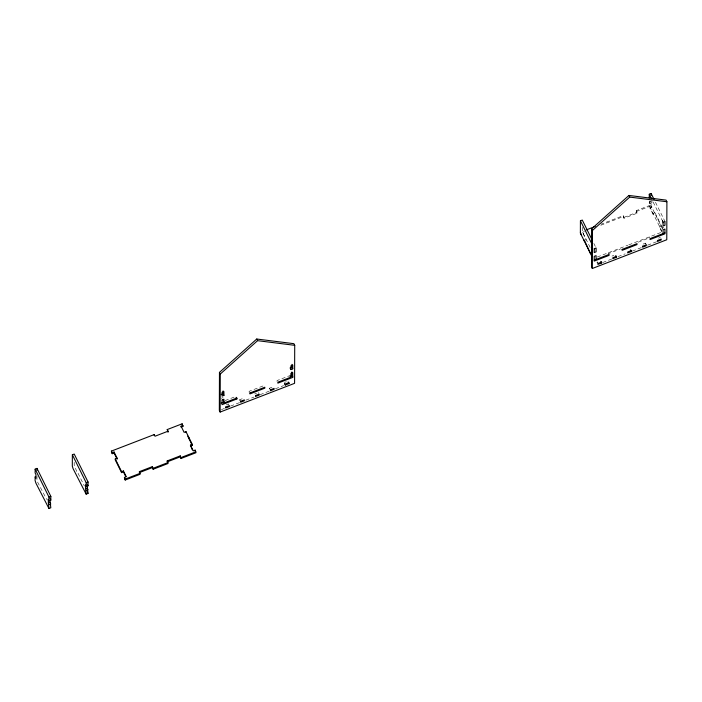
<?xml version="1.0" encoding="UTF-8"?>
<svg xmlns="http://www.w3.org/2000/svg" width="702" height="702" viewBox="0 0 702 702"><rect width="100%" height="100%" fill="white"/><g stroke="black" fill="none" stroke-linecap="round" stroke-linejoin="round"><path stroke-width="0.53" stroke-dasharray="3.51 2.63" d="M36.978 476.009L36.96 479.817L37.768 482.406L46.648 499.394M74.193 462.346L74.184 465.452L77.606 473.341M228.641 404.922L228.641 403.966L224.921 405.405M239.803 400.614L239.812 399.657L242.602 398.587M249.131 392.269L249.131 391.321L264.022 385.573L264.013 386.53M258.415 393.436L258.415 392.479M269.577 389.127L269.586 388.171L273.306 386.741M277.044 381.502L277.044 380.554L290.075 375.526M582.256 227.316L582.239 231.467L590.479 248.113M583.055 233.117L586.109 240.233M597.104 262.776L597.112 261.828L597.92 263.469M608.292 252.764L608.292 253.72L620.314 249.078M653.097 214.391L653.106 213.434L654.966 212.724L654.957 213.671L653.097 214.391L650.043 208.222L651.904 207.502L651.096 204.905L636.205 210.644L637.021 213.241L623.99 218.269L623.183 215.672L601.21 224.149M623.99 218.269L623.183 215.672M637.021 213.241L636.205 210.644M645.489 244.112L645.489 243.164L641.768 244.594M649.245 201.825L650.061 203.466L651.921 202.746L651.114 201.105L649.245 201.825L649.236 205.625L661.784 230.984M649.227 237.925L649.227 236.969M650.043 208.222L650.052 207.265L651.912 206.546M650.061 203.466L650.07 200.614M662.688 229.3L651.096 205.853L651.114 201.105M651.921 202.746L651.939 198.947M658.011 219.84L658.011 218.892M661.784 231.941L659.406 227.141L659.406 226.184L661.266 225.474L654.966 212.724M661.266 225.474L661.266 226.421L659.406 227.141M662.276 226.246L662.276 228.141L664.136 227.43M662.284 223.394L662.302 220.542L664.162 219.823M582.414 232.353L584.45 231.563M600.763 225.272L623.183 216.62M636.205 211.6L651.096 205.853M623.999 217.322L637.021 212.294M221.227 398.288L223.087 397.569M225.079 400.596L236.1 396.349M597.27 257.02L627.834 245.226M628.764 244.866L661.258 232.336M638.206 242.172L648.227 238.311M254.694 393.919L256.555 393.199M284.468 382.432L286.337 381.712M611.995 256.081L613.855 255.361M658.52 238.136L660.38 237.416M221.367 409.626L224.429 408.441M230.546 406.081L239.724 402.544M245.84 400.184L254.001 397.034M260.117 394.673L269.296 391.137M275.412 388.776L283.573 385.626M602.728 262.504L611.907 258.959M618.032 256.599L625.166 253.852M632.3 251.097L641.479 247.552M647.595 245.191L656.774 241.655M655.475 202.273L664.969 221.472M653.132 202.018L663.109 222.183M645.489 243.164L646.305 244.805M593.857 243.462L595.305 246.384M269.586 388.171L270.402 389.821M239.812 399.657L240.619 401.307M78.045 473.271L84.354 486.021"/><path stroke-width="1.05" d="M48.938 508.502L48.148 499.254L48.964 500.895L50.825 500.175L50.834 496.375L37.004 468.409L35.144 469.129L35.126 472.929L35.942 474.57L35.925 478.378L35.118 476.728L35.1 480.528L35.907 483.125L48.938 508.502L50.798 507.783L50 500.438M36.995 470.305L37.004 468.409M48.964 500.895L48.973 497.095L35.144 469.129M86.153 494.147L85.372 484.898L86.179 486.539L88.04 485.819L88.057 482.02L74.219 454.054L72.359 454.764L72.315 466.172L73.131 468.769L86.153 494.147L88.013 493.427L87.224 485.126M86.179 486.539L86.197 482.739L72.359 454.764M182.924 425.465L181.063 426.184L181.063 427.132L182.924 426.412L182.116 423.815L167.225 429.563L168.041 431.203L155.01 436.232L154.203 434.582L111.399 451.096L112.206 453.694L114.066 452.974L114.075 452.027L112.215 452.746L112.206 453.694M114.075 452.027L117.129 458.195L115.268 458.915L115.26 459.863L121.569 472.613L123.429 471.893L123.429 470.945L121.569 471.665L121.569 472.613M117.129 458.195L117.12 459.143L114.066 452.974M123.429 470.945L126.281 476.702L124.421 477.421L125.228 480.019L140.119 474.271L139.312 471.674L152.334 466.654L153.141 469.252L168.032 463.504L167.225 460.907L180.247 455.888L181.063 458.476L195.946 452.737L195.138 450.14L193.278 450.859L190.426 445.103L192.287 444.384L185.977 431.633L184.117 432.353L181.063 426.184M125.228 480.019L124.421 477.421M153.141 469.252L152.334 466.654M154.194 435.538L154.203 434.582M160.591 466.374L160.591 465.426M167.225 429.563L168.041 432.16L168.041 431.203M167.225 460.907L167.216 461.863L180.247 456.835L180.247 455.888M182.116 423.815L182.924 426.412M185.977 432.581L185.977 431.633M189.031 438.75L189.031 437.802M192.322 449.894L190.426 445.103M190.426 446.051L192.287 445.331L192.287 444.384M195.13 451.088L195.138 450.14M219.463 372.393L219.331 410.407L220.147 412.056L294.577 383.336L294.717 345.323L293.901 343.673L256.748 339.022L219.463 372.393L220.279 374.034L220.147 412.056M223.087 399.473L223.894 403.018L236.916 397.99L236.916 398.938L222.025 404.685L222.043 399.929L223.903 399.21L223.894 403.018M223.92 395.41L223.929 391.611L222.069 392.33L222.06 396.13L223.92 395.41L223.104 393.769L223.113 390.917M285.284 385.029L285.284 384.073L289.005 382.643L289.005 383.59L285.284 385.029L284.468 383.38M290.909 369.568L290.926 365.768L292.787 365.049L292.769 368.848L290.909 369.568L290.101 367.927L291.962 367.207L291.971 364.356M292.743 377.404L292.76 372.648L290.9 373.367L290.882 377.167L277.86 382.195L277.852 383.143L292.743 377.404L291.927 375.754L291.944 371.955M591.926 239.557L582.283 220.059L580.422 220.779L580.378 233.134L591.979 256.581M581.195 234.784L580.378 232.186M584.239 240.953L584.248 239.996L590.549 253.703M591.646 228.817L591.514 266.83L592.33 268.48L666.768 239.759L666.9 201.746L666.084 200.096L628.931 195.446L591.646 228.817L592.462 230.458L592.33 268.48M596.077 259.433L596.095 255.633L594.234 256.353L594.217 261.109L609.099 255.361L609.108 254.414L594.217 260.152M601.64 262.987L601.64 262.039L597.92 263.469L597.92 264.417L601.64 262.987L600.824 261.337M616.531 257.239L616.531 256.291L612.811 257.731L612.811 258.678L616.531 257.239L615.715 255.598M629.571 247.464L629.571 246.516M631.414 251.5L631.423 250.553L627.693 251.983L627.693 252.931L631.414 251.5L630.607 249.851M649.262 198.017L649.271 194.217L651.14 193.498L654.027 199.35M651.131 195.402L651.14 193.498M663.074 233.59L663.083 229.791L664.943 229.071L664.926 233.827L650.043 239.566L650.043 238.619L664.934 232.871M220.279 374.034L257.564 340.672L294.717 345.323M592.462 230.458L629.747 197.095L666.9 201.746M586.24 229.923L595.226 226.456M221.244 394.489L223.104 393.769M221.209 403.036L224.192 401.886M289.944 376.526L291.927 375.754M48.973 497.095L50.834 496.375M86.197 482.739L88.057 482.02M48.14 503.053L50 502.334M85.354 488.697L87.215 487.978M48.947 504.694L50.807 503.983M86.171 490.338L88.031 489.619M139.303 472.63L152.334 467.602M125.237 479.062L140.119 473.323M153.15 468.295L168.032 462.557M181.063 457.528L195.955 451.79M649.271 194.217L651.202 198.122M628.931 195.446L629.747 197.095M580.422 220.779L591.997 244.182M291.962 367.207L292.769 368.848M291.935 374.807L292.743 376.456M288.189 381.949L289.005 383.59M256.748 339.022L257.564 340.672M236.1 397.297L236.916 398.938M187.724 436.109L192.287 445.331M180.247 456.835L181.063 458.476M123.429 471.893L125.807 476.693M111.399 451.096L112.215 452.746M115.268 458.915L121.569 471.665M87.232 484.178L88.04 485.819M87.206 491.777L88.013 493.427M50.009 498.534L50.825 500.175M225.737 407.046L225.737 408.002L229.457 406.563L229.457 405.616L225.737 407.046M240.619 401.307L240.619 402.255L244.34 400.824L244.349 399.868L240.619 401.307M249.947 392.962L249.938 393.919L264.829 388.171L264.829 387.223L249.947 392.962M255.51 395.559L255.51 396.516L259.231 395.077L259.231 394.129L255.51 395.559M270.402 389.821L270.393 390.768L274.113 389.338L274.122 388.382L270.402 389.821M594.261 248.745L594.243 252.553L596.103 251.834L596.121 248.034L594.261 248.745M622.13 249.385L622.13 250.333L637.012 244.594L637.021 243.647L622.13 249.385M642.584 246.244L642.584 247.192L646.305 245.753L646.305 244.805L642.584 246.244M657.476 240.496L657.467 241.453L661.187 240.014L661.196 239.066L657.476 240.496M663.109 222.183L663.1 225.991L664.961 225.272L664.969 221.472L663.109 222.183"/></g></svg>
